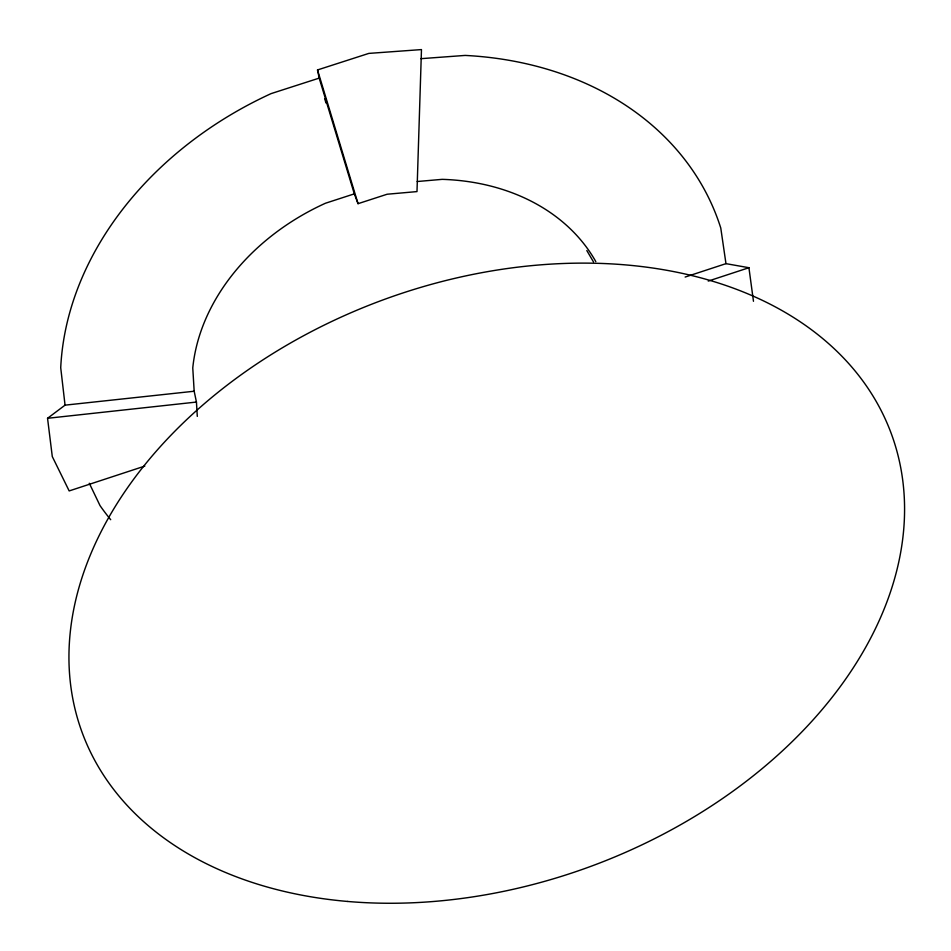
<?xml version="1.0" encoding="UTF-8"?>
<svg xmlns="http://www.w3.org/2000/svg" width="951" height="951" viewBox="0 0 951 951"><rect width="100%" height="100%" fill="white"/><g stroke="black" fill="none" stroke-linecap="round" stroke-linejoin="round"><path stroke-width="1.43" d="M144.814 466.085L69.173 490.93L52.293 456.575L47.55 418.297L65.048 405.15L194.17 391.23L196.441 402.059L197.297 416.383M685.136 277.05L725.97 263.653L748.924 267.718L753.477 301.289M708.245 281.08L748.924 267.718M354.319 193.861L319.191 78.113L317.515 69.946L368.845 53.399L421.471 49.583L416.99 191.591L387.14 194.23L358.051 203.68L354.319 193.861L325.444 203.241A215.568 170.728 -20.3 0 0 192.768 367.93L194.17 391.23M319.191 78.113L271.094 93.614A342.942 272.842 -20.3 0 0 60.721 367.74L65.048 405.15M47.55 418.297L196.441 402.059M417.216 181.522L442.227 179.347A215.568 170.728 -20.3 0 1 595.825 261.632M420.889 58.677L465.17 55.42A342.942 272.842 -20.3 0 1 720.775 228.038L725.97 263.653M586.815 250.541L593.507 261.953M89.299 483.251L100.033 505.623A342.942 272.842 -20.3 0 0 110.708 519.71M317.515 69.946L358.051 203.68M324.695 98.749L325.991 103.005M347.424 901.441A431.279 301.681 -20.3 0 0 897.554 453.603A431.279 301.681 -20.3 0 0 215.295 394.534A431.279 301.681 -20.3 0 0 347.424 901.441"/></g></svg>
